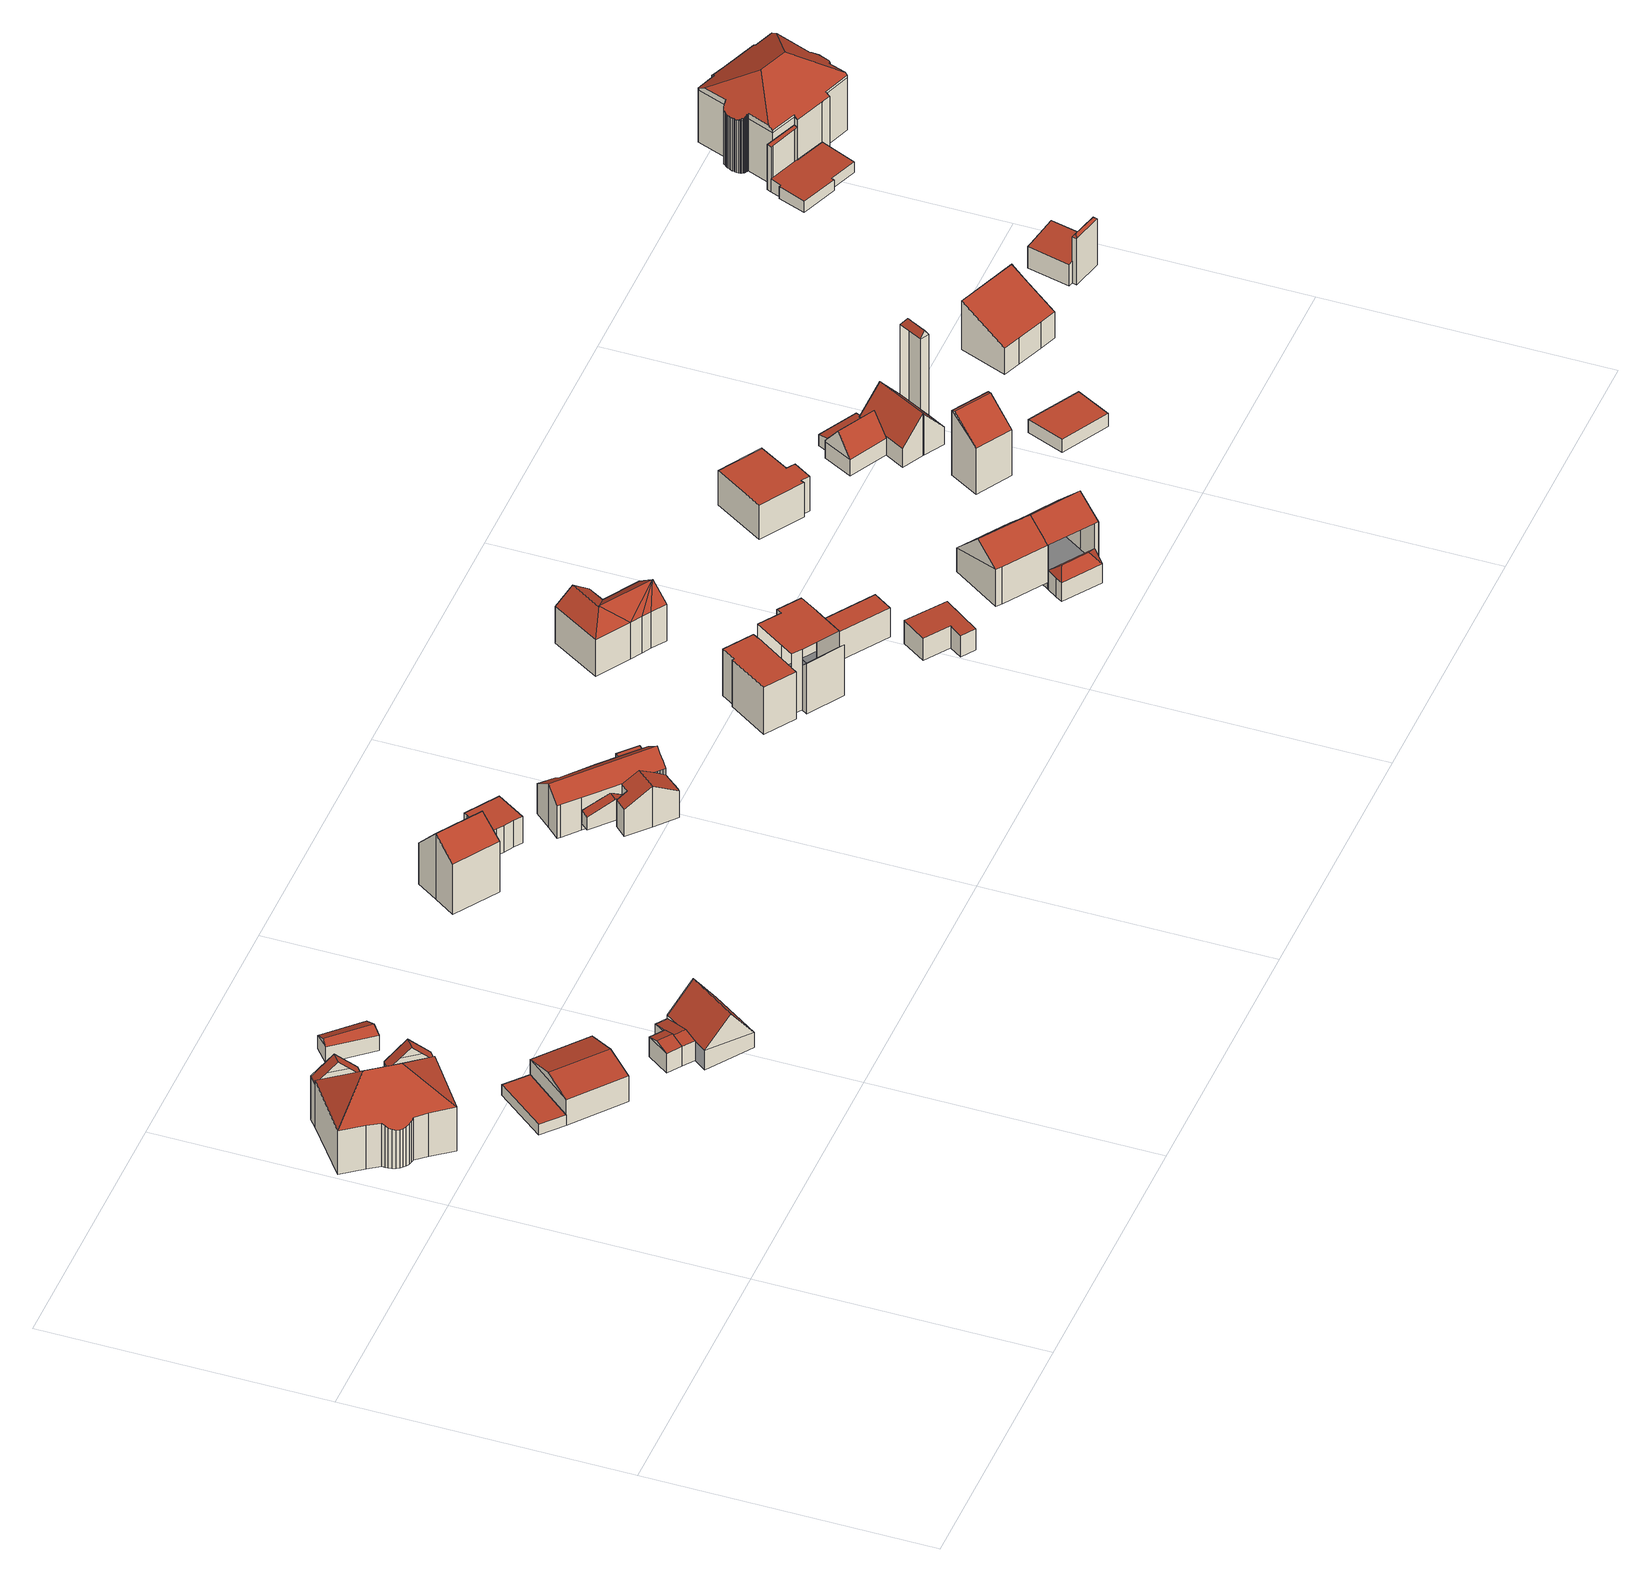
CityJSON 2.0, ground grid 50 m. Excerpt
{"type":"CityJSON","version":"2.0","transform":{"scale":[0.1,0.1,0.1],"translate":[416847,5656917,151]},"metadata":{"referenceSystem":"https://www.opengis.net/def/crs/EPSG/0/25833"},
"CityObjects":{
"building1":{"type":"Building","attributes":{"Gemeindeschluessel":14612000,"Geometrietyp2DReferenz":"3000","function":"31001_9998","roofType":"9999"},"children":["building1-1","building1-2","building1-3"]},
"building1-1":{"type":"BuildingPart","attributes":{"Dachtyp_tdc":"tdcHipRoof","Dachneigung":43.89,"QualitaetDacherkennung":54,"Geometrietyp2DReferenz":"3000","measuredHeight":14.62,"roofType":"3200"},"parents":["building1"],"geometry":[{"type":"MultiSurface","lod":"2","boundaries":[[[0,1,2,3]],[[1,4,5,2]],[[4,6,7,5]],[[6,8,9,7]],[[8,10,11,9]],[[10,12,13,11]],[[12,14,15,13]],[[14,16,17,15]],[[16,18,19,17]],[[18,20,21,19]],[[20,22,23,24,21]],[[25,26,27,28,29,30]],[[22,20,31]],[[32,33,34]],[[20,18,16,14,12,10,8,6,4,1,0,35,36,37,32,34,31]],[[33,38,39,26,25,40,41,22,31,34]],[[42,43,44,45,46,3,2,5,7,9,11,13,15,17,19,21,24,29,28]],[[33,32,43,42,47]],[[32,37,44,43]],[[37,36,45,44]],[[36,35,46,45]],[[35,0,3,46]]],"semantics":{"surfaces":[{"type":"WallSurface"},{"type":"RoofSurface"},{"type":"GroundSurface"}],"values":[0,0,0,0,0,0,0,0,0,0,0,0,1,1,1,1,2,0,0,0,0,0]}}]},
"building1-2":{"type":"BuildingPart","attributes":{"Dachtyp_tdc":"tdcGableRoof","Dachneigung":43.81,"QualitaetDacherkennung":75,"Geometrietyp2DReferenz":"3000","measuredHeight":12.38,"roofType":"3100"},"parents":["building1"],"geometry":[{"type":"MultiSurface","lod":"2","boundaries":[[[23,48,49,24]],[[48,50,51,49]],[[50,30,29,51]],[[50,48,52]],[[48,23,41,53,52]],[[30,50,52,53,40]],[[24,49,51,29]]],"semantics":{"surfaces":[{"type":"WallSurface"},{"type":"RoofSurface"},{"type":"GroundSurface"}],"values":[0,0,0,0,1,1,2]}}]},
"building1-3":{"type":"BuildingPart","attributes":{"Dachtyp_tdc":"tdcGableRoof","Dachneigung":43.91,"QualitaetDacherkennung":72,"Geometrietyp2DReferenz":"3000","measuredHeight":12.4,"roofType":"3100"},"parents":["building1"],"geometry":[{"type":"MultiSurface","lod":"2","boundaries":[[[27,54,55,28]],[[54,56,57,55]],[[56,47,42,57]],[[56,54,58]],[[54,27,39,59,58]],[[47,56,58,59,38]],[[28,55,57,42]]],"semantics":{"surfaces":[{"type":"WallSurface"},{"type":"RoofSurface"},{"type":"GroundSurface"}],"values":[0,0,0,0,1,1,2]}}]},
"building2":{"type":"Building","attributes":{"Dachtyp_tdc":"tdcPolyFlatRoof","Gemeindeschluessel":14612000,"Dachneigung":0,"QualitaetDacherkennung":65,"Geometrietyp2DReferenz":"3000","measuredHeight":2.06,"function":"31001_9998","roofType":"1000"},"geometry":[{"type":"Solid","lod":"2","boundaries":[[[[60,61,62,63]],[[61,64,65,62]],[[64,66,67,65]],[[66,60,63,67]],[[66,64,61,60]],[[63,62,65,67]]]],"semantics":{"surfaces":[{"type":"WallSurface"},{"type":"RoofSurface"},{"type":"GroundSurface"}],"values":[[0,0,0,0,1,2]]}}]},
"building3":{"type":"Building","attributes":{"Dachtyp_tdc":"tdcGableRoof","Gemeindeschluessel":14612000,"Dachneigung":13.56,"QualitaetDacherkennung":86,"Geometrietyp2DReferenz":"3000","measuredHeight":6.57,"function":"31001_9998","roofType":"3100"},"geometry":[{"type":"Solid","lod":"2","boundaries":[[[[68,69,63,70]],[[69,71,67,63]],[[71,72,73,67]],[[72,68,70,73]],[[71,69,74]],[[68,72,75]],[[69,68,75,74]],[[72,71,74,75]],[[70,63,67,73]]]],"semantics":{"surfaces":[{"type":"WallSurface"},{"type":"RoofSurface"},{"type":"GroundSurface"}],"values":[[0,0,0,0,0,0,1,1,2]]}}]},
"building4":{"type":"Building","attributes":{"Dachtyp_tdc":"tdcGableRoof","Gemeindeschluessel":14612000,"Dachneigung":28.53,"QualitaetDacherkennung":63,"Geometrietyp2DReferenz":"3000","measuredHeight":3.94,"function":"31001_9998","roofType":"3100"},"geometry":[{"type":"Solid","lod":"2","boundaries":[[[[76,77,78,79]],[[77,80,81,78]],[[80,82,83,81]],[[82,76,79,83]],[[80,77,84]],[[76,82,85]],[[77,76,85,84]],[[82,80,84,85]],[[79,78,81,83]]]],"semantics":{"surfaces":[{"type":"WallSurface"},{"type":"RoofSurface"},{"type":"GroundSurface"}],"values":[[0,0,0,0,0,0,1,1,2]]}}]},
"building5":{"type":"Building","attributes":{"Gemeindeschluessel":14612000,"Geometrietyp2DReferenz":"3000","function":"31001_9998","roofType":"9999"},"children":["building5-1","building5-2","building5-3"]},
"building5-1":{"type":"BuildingPart","attributes":{"Dachtyp_tdc":"tdcGableRoof","Dachneigung":14.84,"QualitaetDacherkennung":65,"Geometrietyp2DReferenz":"3000","measuredHeight":4.56,"roofType":"3100"},"parents":["building5"],"geometry":[{"type":"MultiSurface","lod":"2","boundaries":[[[86,87,88,89]],[[87,90,91,88]],[[87,92,93,94,95,96,97,90]],[[98,99,96,95,100]],[[86,92,87]],[[91,101,102,89,88]],[[98,100,103,102,101]]],"semantics":{"surfaces":[{"type":"WallSurface"},{"type":"RoofSurface"},{"type":"GroundSurface"}],"values":[0,0,1,1,0,2,0]}}]},
"building5-2":{"type":"BuildingPart","attributes":{"Dachtyp_tdc":"tdcGableRoof","Dachneigung":14.05,"QualitaetDacherkennung":73,"Geometrietyp2DReferenz":"3000","measuredHeight":4.53,"roofType":"3100"},"parents":["building5"],"geometry":[{"type":"MultiSurface","lod":"2","boundaries":[[[103,104,105,102]],[[104,106,107,105]],[[106,92,86,89,107]],[[106,104,108]],[[104,103,109,94,110,108]],[[92,106,108,110]],[[102,105,107,89]]],"semantics":{"surfaces":[{"type":"WallSurface"},{"type":"RoofSurface"},{"type":"GroundSurface"}],"values":[0,0,0,0,1,1,2]}}]},
"building5-3":{"type":"BuildingPart","attributes":{"Dachtyp_tdc":"tdcGableRoof","Dachneigung":54.04,"QualitaetDacherkennung":9,"Geometrietyp2DReferenz":"3000","measuredHeight":8.96,"roofType":"3100"},"parents":["building5"],"geometry":[{"type":"MultiSurface","lod":"2","boundaries":[[[111,112,113,114]],[[112,115,116,113]],[[117,111,114,91,90]],[[115,112,118]],[[111,117,119]],[[112,111,119,118]],[[117,97,99,115,118,119]],[[114,113,116,101,91]]],"semantics":{"surfaces":[{"type":"WallSurface"},{"type":"RoofSurface"},{"type":"GroundSurface"}],"values":[0,0,0,0,0,1,1,2]}}]},
"building6":{"type":"Building","attributes":{"Gemeindeschluessel":14612000,"Geometrietyp2DReferenz":"3000","function":"31001_9998","roofType":"9999"},"children":["building6-1","building6-2"]},
"building6-1":{"type":"BuildingPart","attributes":{"Dachtyp_tdc":"tdcGableRoof","Dachneigung":48.5,"QualitaetDacherkennung":65,"Geometrietyp2DReferenz":"3000","measuredHeight":13.29,"roofType":"3100"},"parents":["building6"],"geometry":[{"type":"MultiSurface","lod":"2","boundaries":[[[120,121,122,123]],[[121,124,125,122]],[[124,126,127,128,125]],[[129,130,131,132]],[[129,133,134,130]],[[133,135,136,134]],[[135,137,138,136]],[[137,120,123,138]],[[133,129,126,124,121,120]],[[120,137,135,133]],[[123,122,125,128,130,134,136,138]]],"semantics":{"surfaces":[{"type":"WallSurface"},{"type":"RoofSurface"},{"type":"GroundSurface"}],"values":[0,0,0,0,0,0,0,0,1,1,2]}}]},
"building6-2":{"type":"BuildingPart","attributes":{"Dachtyp_tdc":"tdcGableRoof","Dachneigung":49.44,"QualitaetDacherkennung":54,"Geometrietyp2DReferenz":"3000","measuredHeight":10.96,"roofType":"3100"},"parents":["building6"],"geometry":[{"type":"MultiSurface","lod":"2","boundaries":[[[139,140,141,142]],[[140,131,130,141]],[[127,139,142,128]],[[143,127,144,145]],[[132,146,145,144]],[[140,146,132,131]],[[139,143,145,146,140]],[[127,143,139]],[[142,141,130,128]]],"semantics":{"surfaces":[{"type":"WallSurface"},{"type":"RoofSurface"},{"type":"GroundSurface"}],"values":[0,0,0,1,1,0,0,0,2]}}]},
"building7":{"type":"Building","attributes":{"Dachtyp_tdc":"tdcPolyFlatRoof","Gemeindeschluessel":14612000,"Dachneigung":0,"QualitaetDacherkennung":67,"Geometrietyp2DReferenz":"3000","measuredHeight":5.41,"function":"31001_9998","roofType":"1000"},"geometry":[{"type":"Solid","lod":"2","boundaries":[[[[147,148,149,150]],[[148,151,152,149]],[[151,153,154,152]],[[153,155,156,154]],[[155,157,158,156]],[[157,159,160,158]],[[159,161,162,160]],[[161,163,164,162]],[[163,165,166,164]],[[165,147,150,166]],[[165,163,161,159,157,155,153,151,148,147]],[[150,149,152,154,156,158,160,162,164,166]]]],"semantics":{"surfaces":[{"type":"WallSurface"},{"type":"RoofSurface"},{"type":"GroundSurface"}],"values":[[0,0,0,0,0,0,0,0,0,0,1,2]]}}]},
"building8":{"type":"Building","attributes":{"Dachtyp_tdc":"tdcFreeFormRoof","Gemeindeschluessel":14612000,"Dachneigung":17.25,"QualitaetDacherkennung":14,"Geometrietyp2DReferenz":"3000","measuredHeight":4.2,"function":"31001_9998","roofType":"5000"},"geometry":[{"type":"Solid","lod":"2","boundaries":[[[[167,168,169,170]],[[168,171,172,169]],[[171,173,174,172]],[[173,175,176,174]],[[175,167,170,176]],[[167,175,177,178,168]],[[178,177,173,171]],[[175,173,177]],[[171,168,178]],[[170,169,172,174,176]]]],"semantics":{"surfaces":[{"type":"WallSurface"},{"type":"RoofSurface"},{"type":"GroundSurface"}],"values":[[0,0,0,0,0,1,1,0,0,2]]}}]},
"building9":{"type":"Building","attributes":{"Gemeindeschluessel":14612000,"Geometrietyp2DReferenz":"3000","function":"31001_9998","roofType":"9999"},"children":["building9-1","building9-2"]},
"building9-1":{"type":"BuildingPart","attributes":{"Dachtyp_tdc":"tdcGableRoof","Dachneigung":29.94,"QualitaetDacherkennung":75,"Geometrietyp2DReferenz":"3000","measuredHeight":8.18,"roofType":"3100"},"parents":["building9"],"geometry":[{"type":"MultiSurface","lod":"2","boundaries":[[[179,180,181,182]],[[183,184,185,186]],[[184,187,188,185]],[[187,189,190,188]],[[189,191,192,190]],[[191,193,194,192]],[[193,179,182,194]],[[189,187,184,183,195,196]],[[196,197,180,179,193,191,189]],[[182,181,198,186,185,188,190,192,194]]],"semantics":{"surfaces":[{"type":"WallSurface"},{"type":"RoofSurface"},{"type":"GroundSurface"}],"values":[0,0,0,0,0,0,0,1,1,2]}}]},
"building9-2":{"type":"BuildingPart","attributes":{"Dachtyp_tdc":"tdcGableRoof","Dachneigung":36.92,"QualitaetDacherkennung":78,"Geometrietyp2DReferenz":"3000","measuredHeight":8.96,"roofType":"3100"},"parents":["building9"],"geometry":[{"type":"MultiSurface","lod":"2","boundaries":[[[199,200,201,202,203,204,205,206]],[[206,207,208,209,210,197,211,195,212,213,214,199]],[[186,198,181,215,216,217,218,219,220,221,222,223,224,225,226,227]],[[213,212,183,186,227]],[[210,181,180]],[[210,209,215,181]],[[209,208,216,215]],[[208,207,217,216]],[[207,206,218,217]],[[206,205,219,218]],[[205,204,220,219]],[[204,203,221,220]],[[203,202,222,221]],[[202,201,223,222]],[[201,200,224,223]],[[200,199,225,224]],[[199,214,226,225]],[[214,213,227,226]]],"semantics":{"surfaces":[{"type":"RoofSurface"},{"type":"GroundSurface"},{"type":"WallSurface"}],"values":[0,0,1,2,2,2,2,2,2,2,2,2,2,2,2,2,2,2]}}]},
"building10":{"type":"Building","attributes":{"Dachtyp_tdc":"tdcPolyFlatRoof","Gemeindeschluessel":14612000,"Dachneigung":0,"QualitaetDacherkennung":37,"Geometrietyp2DReferenz":"3000","measuredHeight":2.94,"function":"31001_9998","roofType":"1000"},"geometry":[{"type":"Solid","lod":"2","boundaries":[[[[228,229,230,231]],[[229,232,233,230]],[[232,234,235,233]],[[234,236,237,235]],[[236,228,231,237]],[[236,234,232,229,228]],[[231,230,233,235,237]]]],"semantics":{"surfaces":[{"type":"WallSurface"},{"type":"RoofSurface"},{"type":"GroundSurface"}],"values":[[0,0,0,0,0,1,2]]}}]},
"building11":{"type":"Building","attributes":{"Gemeindeschluessel":14612000,"Geometrietyp2DReferenz":"3000","function":"31001_9998","roofType":"9999"},"children":["building11-1","building11-2","building11-3","building11-4"]},
"building11-1":{"type":"BuildingPart","attributes":{"Dachtyp_tdc":"tdcPolyFlatRoof","Dachneigung":0,"QualitaetDacherkennung":63,"Geometrietyp2DReferenz":"3000","measuredHeight":5.88,"roofType":"1000"},"parents":["building11"],"geometry":[{"type":"MultiSurface","lod":"2","boundaries":[[[238,239,240,241]],[[239,242,243,240]],[[242,244,245,243]],[[244,242,239,238]],[[241,240,243,245]]],"semantics":{"surfaces":[{"type":"WallSurface"},{"type":"RoofSurface"},{"type":"GroundSurface"}],"values":[0,0,0,1,2]}}]},
"building11-2":{"type":"BuildingPart","attributes":{"Dachtyp_tdc":"tdcPolyFlatRoof","Dachneigung":0,"QualitaetDacherkennung":69,"Geometrietyp2DReferenz":"3000","measuredHeight":9.48,"roofType":"1000"},"parents":["building11"],"geometry":[{"type":"MultiSurface","lod":"2","boundaries":[[[246,247,248,249,250,251,252,253,254]],[[255,256,247,246]],[[256,257,248,247]],[[257,258,249,248]],[[258,259,250,249]],[[259,260,251,250]],[[260,261,252,251]],[[261,262,253,252]],[[262,263,254,253]],[[263,262,261,260,259,258,257,256,255]]],"semantics":{"surfaces":[{"type":"GroundSurface"},{"type":"WallSurface"},{"type":"RoofSurface"}],"values":[0,1,1,1,1,1,1,1,1,2]}}]},
"building11-3":{"type":"BuildingPart","attributes":{"Dachtyp_tdc":"tdcPolyFlatRoof","Dachneigung":0,"QualitaetDacherkennung":54,"Geometrietyp2DReferenz":"3000","measuredHeight":12.22,"roofType":"1000"},"parents":["building11"],"geometry":[{"type":"MultiSurface","lod":"2","boundaries":[[[264,265,266,267,245,244]],[[268,269,270]],[[268,271,246,269]],[[271,272,273,246]],[[274,275,276,254,263]],[[275,277,278,276]],[[277,279,238,241,278]],[[279,277,275,274,272,271,268,265,264]],[[245,267,269,246,273,246,254,276,278,241]]],"semantics":{"surfaces":[{"type":"WallSurface"},{"type":"RoofSurface"},{"type":"GroundSurface"}],"values":[0,0,0,0,0,0,0,1,2]}}]},
"building11-4":{"type":"BuildingPart","attributes":{"Dachtyp_tdc":"tdcPolyFlatRoof","Dachneigung":43.59,"QualitaetDacherkennung":40,"Geometrietyp2DReferenz":"3000","measuredHeight":10.23,"roofType":"2100"},"parents":["building11"],"geometry":[{"type":"MultiSurface","lod":"2","boundaries":[[[280,281,282,283]],[[281,270,269,282]],[[266,280,283,267]],[[266,270,281,280]],[[283,282,269,267]]],"semantics":{"surfaces":[{"type":"WallSurface"},{"type":"RoofSurface"},{"type":"GroundSurface"}],"values":[0,0,0,1,2]}}]},
"building12":{"type":"Building","attributes":{"Dachtyp_tdc":"tdcFreeFormRoof","Gemeindeschluessel":14612000,"Dachneigung":37.92,"QualitaetDacherkennung":55,"Geometrietyp2DReferenz":"3000","measuredHeight":10.09,"function":"31001_9998","roofType":"5000"},"geometry":[{"type":"Solid","lod":"2","boundaries":[[[[284,285,286,287]],[[285,288,289,286]],[[288,290,291,289]],[[290,292,293,291]],[[292,294,295,293]],[[294,296,297,295]],[[296,298,299,297]],[[298,300,301,299]],[[300,284,287,301]],[[302,296,294]],[[302,298,296]],[[302,300,298]],[[303,300,302]],[[300,303,284]],[[302,294,292]],[[304,303,302,292,290]],[[305,304,290,288]],[[305,288,285]],[[303,304,305,285,284]],[[287,286,289,291,293,295,297,299,301]]]],"semantics":{"surfaces":[{"type":"WallSurface"},{"type":"RoofSurface"},{"type":"GroundSurface"}],"values":[[0,0,0,0,0,0,0,0,0,1,1,1,1,1,0,1,1,0,1,2]]}}]},
"building13":{"type":"Building","attributes":{"Dachtyp_tdc":"tdcPolyFlatRoof","Gemeindeschluessel":14612000,"Dachneigung":2.81,"QualitaetDacherkennung":78,"Geometrietyp2DReferenz":"3000","measuredHeight":4.68,"function":"31001_9998","roofType":"2100"},"geometry":[{"type":"Solid","lod":"2","boundaries":[[[[306,307,308,309]],[[306,310,311,312,313,307]],[[308,314,315,316,317,309]],[[307,313,314,308]],[[313,312,315,314]],[[312,311,316,315]],[[311,310,317,316]],[[310,306,309,317]]]],"semantics":{"surfaces":[{"type":"WallSurface"},{"type":"RoofSurface"},{"type":"GroundSurface"}],"values":[[0,1,2,0,0,0,0,0]]}}]},
"building14":{"type":"Building","attributes":{"Dachtyp_tdc":"tdcFreeFormRoof","Gemeindeschluessel":14612000,"Dachneigung":45.02,"QualitaetDacherkennung":56,"Geometrietyp2DReferenz":"3000","measuredHeight":10.51,"function":"31001_9998","roofType":"5000"},"geometry":[{"type":"Solid","lod":"2","boundaries":[[[[318,319,320,321]],[[319,322,323,320]],[[322,324,325,323]],[[324,326,327,325]],[[326,328,329,327]],[[328,330,331,329]],[[330,318,321,331]],[[332,326,324,322,319,333]],[[328,332,333,318,330]],[[319,318,333]],[[328,326,332]],[[321,320,323,325,327,329,331]]]],"semantics":{"surfaces":[{"type":"WallSurface"},{"type":"RoofSurface"},{"type":"GroundSurface"}],"values":[[0,0,0,0,0,0,0,1,1,0,0,2]]}}]},
"building15":{"type":"Building","attributes":{"Gemeindeschluessel":14612000,"Geometrietyp2DReferenz":"3000","function":"31001_9998","roofType":"9999"},"children":["building15-1","building15-2"]},
"building15-1":{"type":"BuildingPart","attributes":{"Dachtyp_tdc":"tdcGableRoof","Dachneigung":45.13,"QualitaetDacherkennung":69,"Geometrietyp2DReferenz":"3000","measuredHeight":11.72,"roofType":"3100"},"parents":["building15"],"geometry":[{"type":"MultiSurface","lod":"2","boundaries":[[[334,335,336,337]],[[335,338,339,336]],[[338,340,341,339]],[[340,342,343,344,341]],[[338,335,334,345,346,347,348]],[[348,349,350,342,340,338]],[[351,352,353,354,355,356,337,336,339,341,344]],[[350,349,352,351,357]],[[349,348,353,352]],[[348,347,354,353]],[[347,346,355,354]],[[346,345,356,355]],[[345,334,337,356]]],"semantics":{"surfaces":[{"type":"WallSurface"},{"type":"RoofSurface"},{"type":"GroundSurface"}],"values":[0,0,0,0,1,1,2,0,0,0,0,0,0]}}]},
"building15-2":{"type":"BuildingPart","attributes":{"Dachtyp_tdc":"tdcFreeFormRoof","Dachneigung":41.86,"QualitaetDacherkennung":15,"Geometrietyp2DReferenz":"3000","measuredHeight":5.42,"roofType":"5000"},"parents":["building15"],"geometry":[{"type":"MultiSurface","lod":"2","boundaries":[[[358,359,360,361]],[[359,362,363,360]],[[362,357,351,363]],[[343,358,361,344]],[[357,362,359,364]],[[365,364,359,358]],[[365,358,343]],[[343,357,364,365]],[[361,360,363,351,344]]],"semantics":{"surfaces":[{"type":"WallSurface"},{"type":"RoofSurface"},{"type":"GroundSurface"}],"values":[0,0,0,0,1,1,1,1,2]}}]},
"building16":{"type":"Building","attributes":{"Dachtyp_tdc":"tdcPolyFlatRoof","Gemeindeschluessel":14612000,"Dachneigung":0,"QualitaetDacherkennung":79,"Geometrietyp2DReferenz":"3000","measuredHeight":7.03,"function":"31001_9998","roofType":"1000"},"geometry":[{"type":"Solid","lod":"2","boundaries":[[[[366,367,368,369]],[[367,370,371,368]],[[370,372,373,371]],[[372,374,375,373]],[[374,376,377,375]],[[376,378,379,377]],[[378,380,381,379]],[[380,366,369,381]],[[380,378,376,374,372,370,367,366]],[[369,368,371,373,375,377,379,381]]]],"semantics":{"surfaces":[{"type":"WallSurface"},{"type":"RoofSurface"},{"type":"GroundSurface"}],"values":[[0,0,0,0,0,0,0,0,1,2]]}}]},
"building17":{"type":"Building","attributes":{"Dachtyp_tdc":"tdcGableRoof","Gemeindeschluessel":14612000,"Dachneigung":37.08,"QualitaetDacherkennung":6,"Geometrietyp2DReferenz":"3000","measuredHeight":13.27,"function":"31001_9998","roofType":"3100"},"geometry":[{"type":"Solid","lod":"2","boundaries":[[[[382,383,384,385]],[[383,386,387,384]],[[386,388,389,387]],[[388,382,385,389]],[[386,383,390]],[[382,388,391]],[[383,382,391,390]],[[388,386,390,391]],[[385,384,387,389]]]],"semantics":{"surfaces":[{"type":"WallSurface"},{"type":"RoofSurface"},{"type":"GroundSurface"}],"values":[[0,0,0,0,0,0,1,1,2]]}}]},
"building18":{"type":"Building","attributes":{"Dachtyp_tdc":"tdcPolyFlatRoof","Gemeindeschluessel":14612000,"Dachneigung":10.56,"QualitaetDacherkennung":50,"Geometrietyp2DReferenz":"3000","measuredHeight":2.62,"function":"31001_9998","roofType":"2100"},"geometry":[{"type":"Solid","lod":"2","boundaries":[[[[392,393,394,395]],[[393,396,397,394]],[[396,398,399,397]],[[398,400,401,399]],[[400,402,403,401]],[[402,392,395,403]],[[402,400,398,396,393,392]],[[395,394,397,399,401,403]]]],"semantics":{"surfaces":[{"type":"WallSurface"},{"type":"RoofSurface"},{"type":"GroundSurface"}],"values":[[0,0,0,0,0,0,1,2]]}}]},
"building19":{"type":"Building","attributes":{"Gemeindeschluessel":14612000,"Geometrietyp2DReferenz":"3000","function":"31001_9998","roofType":"9999"},"children":["building19-1","building19-2","building19-3"]},
"building19-1":{"type":"BuildingPart","attributes":{"Dachtyp_tdc":"tdcGableRoof","Dachneigung":54.57,"QualitaetDacherkennung":48,"Geometrietyp2DReferenz":"3000","measuredHeight":7.31,"roofType":"3100"},"parents":["building19"],"geometry":[{"type":"MultiSurface","lod":"2","boundaries":[[[404,405,406,407]],[[405,408,409,406]],[[408,410,411,409]],[[410,412,413,411]],[[404,414,415,416,405]],[[415,417,418,419,420,416]],[[405,416,420,408]],[[408,420,419,410]],[[410,419,418,412]],[[406,409,411,413,407]]],"semantics":{"surfaces":[{"type":"WallSurface"},{"type":"RoofSurface"},{"type":"GroundSurface"}],"values":[0,0,0,0,1,1,0,0,0,2]}}]},
"building19-2":{"type":"BuildingPart","attributes":{"Dachtyp_tdc":"tdcGableRoof","Dachneigung":49.84,"QualitaetDacherkennung":55,"Geometrietyp2DReferenz":"3000","measuredHeight":8.43,"roofType":"3100"},"parents":["building19"],"geometry":[{"type":"MultiSurface","lod":"2","boundaries":[[[421,413,412,418]],[[421,422,423,413]],[[422,424,425,423]],[[424,426,427,425]],[[426,428,429,427]],[[430,431,432,433]],[[431,434,435,432]],[[434,436,437,435]],[[436,438,439,437]],[[438,440,441,439]],[[440,442,407,441]],[[442,404,407]],[[438,436,434,431,430,428,426]],[[426,424,422,421,417,414,442,440,438]],[[413,423,425,427,429,433,432,435,437,439,441,407]]],"semantics":{"surfaces":[{"type":"WallSurface"},{"type":"RoofSurface"},{"type":"GroundSurface"}],"values":[0,0,0,0,0,0,0,0,0,0,0,0,1,1,2]}}]},
"building19-3":{"type":"BuildingPart","attributes":{"Dachtyp_tdc":"tdcFreeFormRoof","Dachneigung":53.92,"QualitaetDacherkennung":5,"Geometrietyp2DReferenz":"3000","measuredHeight":18.99,"roofType":"5000"},"parents":["building19"],"geometry":[{"type":"MultiSurface","lod":"2","boundaries":[[[443,444,445,429,428]],[[444,446,447,445]],[[448,449,446]],[[450,448,446,444]],[[450,444,443]],[[448,450,443,449]],[[429,445,447,433]],[[446,449,430,433,447]]],"semantics":{"surfaces":[{"type":"WallSurface"},{"type":"RoofSurface"},{"type":"GroundSurface"}],"values":[0,0,0,1,1,1,2,0]}}]},
"building20":{"type":"Building","attributes":{"Dachtyp_tdc":"tdcPolyFlatRoof","Gemeindeschluessel":14612000,"Dachneigung":0,"QualitaetDacherkennung":80,"Geometrietyp2DReferenz":"3000","measuredHeight":2.57,"function":"31001_9998","roofType":"1000"},"geometry":[{"type":"Solid","lod":"2","boundaries":[[[[451,452,453,454]],[[452,455,456,453]],[[455,457,458,456]],[[457,451,454,458]],[[457,455,452,451]],[[454,453,456,458]]]],"semantics":{"surfaces":[{"type":"WallSurface"},{"type":"RoofSurface"},{"type":"GroundSurface"}],"values":[[0,0,0,0,1,2]]}}]},
"building21":{"type":"Building","attributes":{"Dachtyp_tdc":"tdcPolyFlatRoof","Gemeindeschluessel":14612000,"Dachneigung":26.67,"QualitaetDacherkennung":82,"Geometrietyp2DReferenz":"3000","measuredHeight":9.89,"function":"31001_9998","roofType":"2100"},"geometry":[{"type":"Solid","lod":"2","boundaries":[[[[459,460,461,462]],[[460,463,464,461]],[[463,465,466,464]],[[465,467,468,466]],[[467,469,470,468]],[[469,471,472,470]],[[471,459,462,472]],[[471,469,467,465,463,460,459]],[[462,461,464,466,468,470,472]]]],"semantics":{"surfaces":[{"type":"WallSurface"},{"type":"RoofSurface"},{"type":"GroundSurface"}],"values":[[0,0,0,0,0,0,0,1,2]]}}]},
"building22":{"type":"Building","attributes":{"Gemeindeschluessel":14612000,"Geometrietyp2DReferenz":"3000","function":"31001_9998","roofType":"9999"},"children":["building22-1","building22-2"]},
"building22-1":{"type":"BuildingPart","attributes":{"Dachtyp_tdc":"tdcFreeFormRoof","Dachneigung":46.28,"QualitaetDacherkennung":9,"Geometrietyp2DReferenz":"3000","measuredHeight":9.89,"roofType":"5000"},"parents":["building22"],"geometry":[{"type":"MultiSurface","lod":"2","boundaries":[[[473,474,475,476,477]],[[474,478,479,475]],[[478,480,481,482,479]],[[483,480,478]],[[484,483,478,474]],[[484,474,473]],[[483,484,473,480]],[[476,475,479,482]]],"semantics":{"surfaces":[{"type":"WallSurface"},{"type":"RoofSurface"},{"type":"GroundSurface"}],"values":[0,0,0,1,1,1,1,2]}}]},
"building22-2":{"type":"BuildingPart","attributes":{"Dachtyp_tdc":"tdcPolyFlatRoof","Dachneigung":6.26,"QualitaetDacherkennung":68,"Geometrietyp2DReferenz":"3000","measuredHeight":5.06,"roofType":"2100"},"parents":["building22"],"geometry":[{"type":"MultiSurface","lod":"2","boundaries":[[[485,486,487,488]],[[486,489,490,487]],[[489,477,476,490]],[[481,491,492,482]],[[491,485,488,492]],[[491,481,477,489,486,485]],[[488,487,490,476,482,492]]],"semantics":{"surfaces":[{"type":"WallSurface"},{"type":"RoofSurface"},{"type":"GroundSurface"}],"values":[0,0,0,0,0,1,2]}}]},
"building23":{"type":"Building","attributes":{"Gemeindeschluessel":14612000,"Geometrietyp2DReferenz":"3000","function":"31001_9998","roofType":"9999"},"children":["building23-1","building23-2"]},
"building23-1":{"type":"BuildingPart","attributes":{"Dachtyp_tdc":"tdcPolyFlatRoof","Dachneigung":3.23,"QualitaetDacherkennung":55,"Geometrietyp2DReferenz":"3000","measuredHeight":2.58,"roofType":"2100"},"parents":["building23"],"geometry":[{"type":"MultiSurface","lod":"2","boundaries":[[[493,494,495,496]],[[494,497,498,495]],[[497,499,500,498]],[[499,501,502,500]],[[501,503,504,502]],[[503,505,506,504]],[[507,508,509,510]],[[508,493,496,509]],[[508,507,505,503,501,499,497,494,493]],[[496,495,498,500,502,504,506,510,509]]],"semantics":{"surfaces":[{"type":"WallSurface"},{"type":"RoofSurface"},{"type":"GroundSurface"}],"values":[0,0,0,0,0,0,0,0,1,2]}}]},
"building23-2":{"type":"BuildingPart","attributes":{"Dachtyp_tdc":"tdcPolyFlatRoof","Dachneigung":0,"QualitaetDacherkennung":4,"Geometrietyp2DReferenz":"3000","measuredHeight":9.21,"roofType":"1000"},"parents":["building23"],"geometry":[{"type":"MultiSurface","lod":"2","boundaries":[[[511,512,507,510,513]],[[514,515,516,506,505]],[[515,517,518,516]],[[517,511,513,518]],[[517,515,514,512,511]],[[513,510,506,516,518]]],"semantics":{"surfaces":[{"type":"WallSurface"},{"type":"RoofSurface"},{"type":"GroundSurface"}],"values":[0,0,0,0,1,2]}}]},
"building24":{"type":"Building","attributes":{"Dachtyp_tdc":"tdcFreeFormRoof","Gemeindeschluessel":14612000,"Dachneigung":29.61,"QualitaetDacherkennung":44,"Geometrietyp2DReferenz":"3000","measuredHeight":15.64,"function":"31001_9998","roofType":"5000"},"geometry":[{"type":"Solid","lod":"2","boundaries":[[[[519,520,521,522]],[[520,523,524,521]],[[523,525,526,524]],[[525,527,528,526]],[[527,529,530,528]],[[529,531,532,530]],[[531,533,534,532]],[[533,535,536,534]],[[535,537,538,536]],[[537,539,540,538]],[[539,541,542,540]],[[541,543,544,542]],[[543,545,546,544]],[[545,547,548,546]],[[547,549,550,548]],[[549,551,552,550]],[[551,553,554,552]],[[553,555,556,554]],[[555,557,558,556]],[[557,559,560,558]],[[559,561,562,560]],[[561,563,564,562]],[[563,565,566,564]],[[565,567,568,566]],[[567,569,570,568]],[[569,571,572,570]],[[571,573,574,572]],[[573,575,576,574]],[[575,577,578,576]],[[577,579,580,578]],[[579,581,582,580]],[[581,583,584,582]],[[583,585,586,584]],[[587,588,589,590]],[[585,591,592,586]],[[591,593,594,592]],[[593,587,590,594]],[[588,595,596,589]],[[595,597,598,596]],[[597,599,600,598]],[[599,601,602,600]],[[601,603,604,602]],[[603,605,606,604]],[[605,607,608,606]],[[607,609,610,608]],[[609,611,612,610]],[[611,613,614,612]],[[613,615,616,614]],[[615,617,618,616]],[[619,620,621,622]],[[620,519,522,621]],[[617,623,624,618]],[[623,619,622,624]],[[625,626,627,628,629,630,631,632,633,634]],[[635,636,637,638,639,640,641,642,643,644,645,646,647,648,649,650,651,652,653,654,655,656,657,658,659,660,661,662,663,664,665,666,667,668]],[[633,669,670,671,672,673,674,675,676,636,635,634]],[[547,677,678,549]],[[679,680,555,553,551,678,677,625,634,635,668]],[[545,626,625,677,547]],[[549,678,551]],[[557,680,679,559]],[[555,680,557]],[[559,679,668,667,561]],[[620,676,675,519]],[[619,637,636,676,620]],[[519,675,674,520]],[[520,674,673,523]],[[523,673,672,525]],[[525,672,671,527]],[[527,671,670,529]],[[529,670,669,531]],[[531,669,633,632,533]],[[561,667,666,563]],[[563,666,665,565]],[[565,665,664,567]],[[567,664,663,569]],[[569,663,662,571]],[[571,662,661,573]],[[573,661,660,575]],[[575,660,659,577]],[[577,659,658,579]],[[579,658,657,581]],[[581,657,656,583]],[[583,656,655,585]],[[585,655,654,591]],[[591,654,653,593]],[[593,653,652,587]],[[587,652,651,588]],[[588,651,650,595]],[[595,650,649,597]],[[597,649,648,599]],[[599,648,647,601]],[[601,647,646,603]],[[603,646,645,605]],[[605,645,644,607]],[[607,644,643,609]],[[609,643,642,611]],[[611,642,641,613]],[[613,641,640,615]],[[615,640,639,617]],[[617,639,638,623]],[[623,638,637,619]],[[533,632,631,535]],[[535,631,630,537]],[[537,630,629,539]],[[539,629,628,541]],[[541,628,627,543]],[[543,627,626,545]],[[522,521,524,526,528,530,532,534,536,538,540,542,544,546,548,550,552,554,556,558,560,562,564,566,568,570,572,574,576,578,580,582,584,586,592,594,590,589,596,598,600,602,604,606,608,610,612,614,616,618,624,622,621]]]],"semantics":{"surfaces":[{"type":"WallSurface"},{"type":"RoofSurface"},{"type":"GroundSurface"}],"values":[[0,0,0,0,0,0,0,0,0,0,0,0,0,0,0,0,0,0,0,0,0,0,0,0,0,0,0,0,0,0,0,0,0,0,0,0,0,0,0,0,0,0,0,0,0,0,0,0,0,0,0,0,0,1,1,1,0,1,0,0,0,0,0,0,0,0,0,0,0,0,0,0,0,0,0,0,0,0,0,0,0,0,0,0,0,0,0,0,0,0,0,0,0,0,0,0,0,0,0,0,0,0,0,0,0,0,0,0,2]]}}]}
},
"vertices":[
[71,591,85],[66,594,83],[66,594,4],[71,591,4],[62,597,81],[62,597,4],[58,601,81],[58,601,4],[55,606,81],[55,606,4],[53,612,83],[53,612,4],[51,618,85],[51,618,4],[51,623,88],[51,623,4],[51,629,92],[51,629,4],[37,649,93],[37,649,4],[9,686,93],[9,686,4],[102,758,100],[102,758,92],[102,758,4],[148,698,100],[174,664,100],[174,664,92],[174,664,4],[148,698,4],[148,698,92],[93,675,151],[127,533,93],[220,604,100],[132,624,151],[77,589,88],[83,588,91],[99,569,93],[215,611,100],[179,658,100],[143,705,100],[106,752,100],[220,604,4],[127,533,4],[99,569,4],[83,588,4],[77,589,4],[220,604,92],
[118,771,92],[118,771,4],[164,711,92],[164,711,4],[141,741,128],[125,728,128],
[191,677,92],[191,677,4],[237,617,92],[237,617,4],[214,647,128],[197,634,128],
[244,396,24],[208,428,24],[208,428,3],[244,396,3],[277,515,24],[277,515,3],[315,482,24],[315,482,3],
[331,325,55],[244,396,55],[331,325,3],[315,482,55],[401,412,55],[401,412,3],[280,439,69],[366,368,69],
[265,713,75],[208,780,77],[208,780,44],[265,713,44],[236,804,71],[236,804,44],[298,746,68],[298,746,44],[218,788,84],[277,726,84],
[456,312,48],[471,334,46],[471,334,13],[456,312,13],[490,321,46],[490,321,13],[456,312,53],[456,311,53],[444,294,59],[443,293,59],[462,280,59],[474,297,53],[448,259,53],[450,262,53],[429,273,53],[448,259,13],[429,273,13],[429,273,52],
[404,290,52],[404,290,13],[432,329,53],[432,329,13],[420,312,59],[430,274,53],[444,295,59],
[566,268,44],[509,184,44],[509,184,13],[566,268,13],[432,237,53],[432,237,13],[490,321,53],[473,209,103],[531,293,103],
[579,737,227],[603,774,178],[603,774,94],[579,737,94],[657,739,178],[657,739,94],[679,725,178],[679,725,176],[679,725,94],[658,692,221],[658,692,94],[658,692,176],[658,692,195],[655,688,227],[655,688,94],[630,650,196],[630,650,94],[554,699,196],[554,699,94],
[690,717,176],[669,685,176],[669,685,94],[690,717,94],[690,717,177],[666,705,204],[678,698,204],[669,685,195],
[695,668,171],[684,675,171],[684,675,117],[695,668,117],[671,684,171],[671,684,117],[669,685,171],[669,685,117],[690,717,171],[690,717,117],[698,729,171],[698,729,117],[702,736,171],[702,736,117],[759,699,171],[759,699,117],[726,648,171],[726,648,117],[712,658,171],[712,658,117],
[832,515,158],[818,527,169],[818,527,127],[832,515,127],[779,561,153],[779,561,127],[791,575,153],[791,575,127],[843,528,158],[843,528,127],[829,541,169],[817,528,169],
[832,515,178],[843,528,178],[843,528,113],[832,515,113],[901,477,167],[876,447,167],[876,447,113],[901,477,113],[872,444,167],[872,444,113],[837,475,195],[837,475,113],[800,508,167],[800,508,113],[818,527,167],[818,527,113],[885,491,180],[866,508,195],[846,526,180],[866,508,113],
[922,499,202],[939,520,182],[908,548,182],[871,581,182],[820,624,182],[827,632,174],[804,653,174],[779,625,202],[759,603,180],[764,599,180],[791,575,180],[843,528,180],[866,508,180],[901,477,180],[908,484,187],[915,492,195],[791,575,113],[764,599,113],[759,603,113],[779,625,113],[804,653,113],[827,632,113],[820,624,113],[871,581,113],[908,548,113],[939,520,113],[922,499,113],[915,492,113],[908,484,113],
[908,548,161],[928,570,161],[928,570,132],[908,548,132],[959,542,161],[959,542,132],[951,533,161],[951,533,132],[939,520,161],[939,520,132],
[1247,382,215],[1365,304,215],[1365,304,156],[1247,382,156],[1343,271,215],[1343,271,156],[1226,349,215],[1226,349,156],
[1116,349,156],[1109,339,156],[1057,373,156],[1102,442,156],[1105,440,156],[1121,465,156],[1170,433,156],[1170,432,156],[1165,424,156],[1116,349,251],[1109,339,251],[1057,373,251],[1102,442,251],[1105,440,251],[1121,465,251],[1170,433,251],[1170,432,251],[1165,424,251],
[1226,349,279],[1194,300,279],[1194,300,246],[1194,300,156],[1132,338,279],[1132,338,156],[1132,338,246],[1116,349,279],[1116,348,279],[1116,348,156],[1165,424,279],[1202,399,279],[1202,399,156],[1208,408,279],[1208,408,156],[1247,382,279],
[1187,289,259],[1126,328,257],[1126,328,156],[1187,289,156],
[1049,648,272],[1102,735,272],[1102,735,198],[1049,648,198],[1160,700,272],[1160,700,198],[1143,672,272],[1143,672,198],[1204,634,272],[1204,634,198],[1167,575,272],[1167,575,198],[1142,591,272],[1142,591,198],[1127,600,272],[1127,600,198],[1107,612,272],[1107,612,198],[1186,605,299],[1097,660,299],[1096,661,298],[1131,717,298],
[1362,137,197],[1338,153,197],[1338,153,154],[1362,137,154],[1404,200,201],[1338,246,201],[1310,204,199],[1353,175,199],[1353,175,154],[1310,204,154],[1338,246,154],[1404,200,154],
[1454,138,244],[1511,224,217],[1511,224,169],[1454,138,169],[1551,197,217],[1551,197,169],[1549,193,222],[1549,193,169],[1591,165,222],[1591,165,169],[1536,83,244],[1536,83,169],[1463,131,244],[1463,131,169],[1562,122,274],[1480,177,274],
[1674,116,216],[1672,113,220],[1672,113,155],[1674,116,155],[1643,69,273],[1643,69,155],[1616,29,244],[1616,29,155],[1611,33,244],[1611,33,193],[1611,33,155],[1635,141,217],[1633,137,221],[1591,165,220],[1562,122,273],[1536,83,245],[1536,82,245],[1536,82,155],[1536,83,155],[1562,122,155],[1591,165,155],[1633,137,155],[1635,141,155],[1536,82,193],
[1580,9,193],[1516,52,193],[1516,52,155],[1580,9,155],[1523,64,193],[1523,64,155],[1536,60,210],[1580,32,210],
[1510,491,309],[1490,459,309],[1490,459,239],[1510,491,239],[1476,468,309],[1476,468,239],[1473,462,309],[1473,462,239],[1398,508,309],[1398,508,239],[1453,597,309],[1453,597,239],[1527,552,309],[1527,552,239],[1496,500,309],[1496,500,239],
[1723,212,291],[1662,248,291],[1662,248,198],[1723,212,198],[1692,300,329],[1692,300,198],[1754,263,329],[1754,263,198],[1689,294,331],[1750,257,331],
[1692,449,269],[1628,482,269],[1628,482,242],[1692,449,242],[1637,499,265],[1637,499,242],[1705,463,265],[1705,463,242],[1699,452,267],[1699,452,242],[1695,454,267],[1695,454,242],
[1665,398,264],[1598,433,264],[1598,433,231],[1665,398,231],[1625,484,264],[1625,484,231],[1628,482,264],[1628,482,231],[1692,449,264],[1692,449,231],[1666,400,268],[1678,423,304],[1612,458,304],[1692,448,268],[1692,449,267],[1628,482,267],[1625,484,267],
[1692,449,268],[1695,454,268],[1695,454,231],[1699,452,272],[1699,452,231],[1732,434,316],[1732,434,231],[1769,414,266],[1769,414,231],[1747,372,266],[1739,357,266],[1739,357,231],[1747,372,231],[1720,323,266],[1720,323,231],[1685,343,314],[1685,343,231],[1684,344,316],[1684,344,231],[1646,364,268],[1646,364,231],[1665,398,268],
[1769,414,409],[1785,406,409],[1785,406,231],[1762,364,409],[1762,364,231],[1755,368,421],[1747,372,409],[1773,403,421],
[1809,161,218],[1835,227,218],[1835,227,192],[1809,161,192],[1925,177,218],[1925,177,192],[1892,116,218],[1892,116,192],
[1981,261,289],[1935,279,289],[1935,279,236],[1981,261,236],[1903,291,289],[1903,291,236],[1936,375,335],[1936,375,236],[2045,333,335],[2045,333,236],[2035,308,321],[2035,308,236],[2012,249,289],[2012,249,236],
[2199,256,331],[2197,248,331],[2197,248,237],[2199,256,237],[2199,256,287],[2141,261,331],[2141,261,237],[2143,269,331],[2143,269,281],[2143,269,237],[2147,264,336],[2194,253,335],
[2153,347,280],[2161,345,281],[2161,345,237],[2153,347,237],[2217,332,287],[2217,332,237],[2135,271,280],[2135,271,237],
[2154,634,366],[2105,653,366],[2105,653,344],[2154,634,344],[2103,648,366],[2103,648,344],[2038,673,366],[2038,673,344],[2056,721,368],[2056,721,344],[2059,720,368],[2059,720,344],[2066,738,370],[2066,738,344],[2124,716,370],[2177,695,370],[2177,695,344],[2124,716,344],
[2127,723,436],[2124,716,436],[2127,723,344],[2066,738,436],[2069,746,436],[2069,746,344],[2081,741,436],[2081,741,344],
[2173,872,451],[2175,877,451],[2175,877,345],[2173,872,345],[2203,866,451],[2203,866,345],[2236,853,451],[2236,853,345],[2266,842,451],[2266,842,345],[2265,838,451],[2265,838,345],[2300,825,451],[2300,825,345],[2271,751,451],[2271,751,345],[2275,749,451],[2275,749,345],[2280,740,451],[2280,740,345],[2272,719,451],[2272,719,345],[2262,714,451],[2262,714,345],[2258,716,451],[2258,716,345],[2246,684,451],[2246,684,345],[2244,679,451],[2244,679,345],[2196,697,451],[2196,697,345],[2193,689,451],[2193,689,345],[2177,695,451],[2177,695,345],[2124,716,451],[2124,716,345],[2127,723,451],[2127,723,345],[2081,741,451],[2081,741,345],[2099,788,451],[2099,788,345],[2098,789,451],[2098,789,345],[2097,790,451],[2097,790,345],[2096,791,451],[2096,791,345],[2095,791,451],[2095,791,345],[2093,792,451],[2093,792,345],[2093,793,451],[2093,793,345],[2092,794,451],[2092,794,345],[2091,796,451],[2091,796,345],[2090,797,451],[2090,797,345],[2090,798,451],[2090,798,345],[2090,801,451],[2090,801,345],[2090,804,451],[2090,804,345],[2091,812,451],[2092,815,451],[2092,815,345],[2091,812,345],[2090,807,451],[2090,807,345],[2091,809,451],[2091,809,345],[2094,818,451],[2094,818,345],[2095,821,451],[2095,821,345],[2096,823,451],[2096,823,345],[2098,825,451],[2098,825,345],[2100,827,451],[2100,827,345],[2102,830,451],[2102,830,345],[2104,831,451],[2104,831,345],[2105,831,451],[2105,831,345],[2107,832,451],[2107,832,345],[2109,832,451],[2109,832,345],[2111,832,451],[2111,832,345],[2113,832,451],[2113,832,345],[2117,832,451],[2137,885,451],[2137,885,345],[2117,832,345],[2114,832,451],[2114,832,345],[2246,683,460],[2246,684,460],[2258,716,460],[2262,714,457],[2272,719,452],[2280,740,452],[2275,749,457],[2271,751,460],[2296,815,460],[2214,770,501],[2160,791,501],[2132,873,463],[2117,832,463],[2114,832,462],[2113,832,461],[2111,832,460],[2109,832,458],[2107,832,457],[2105,831,456],[2104,831,455],[2102,830,454],[2100,827,454],[2098,825,453],[2096,823,452],[2095,821,452],[2094,818,452],[2092,815,452],[2091,812,452],[2091,809,452],[2090,807,452],[2090,804,453],[2090,801,453],[2090,798,454],[2090,797,455],[2091,796,456],[2092,794,456],[2093,793,457],[2093,792,458],[2095,791,459],[2096,791,460],[2097,790,461],[2098,789,461],[2099,788,462],[2084,750,462],[2300,825,454],[2265,838,454],[2266,842,452],[2236,853,452],[2203,866,452],[2175,877,452],[2173,872,455],[2137,885,455],[2244,679,456],[2196,697,456],[2081,741,456],[2127,723,456]
]}
